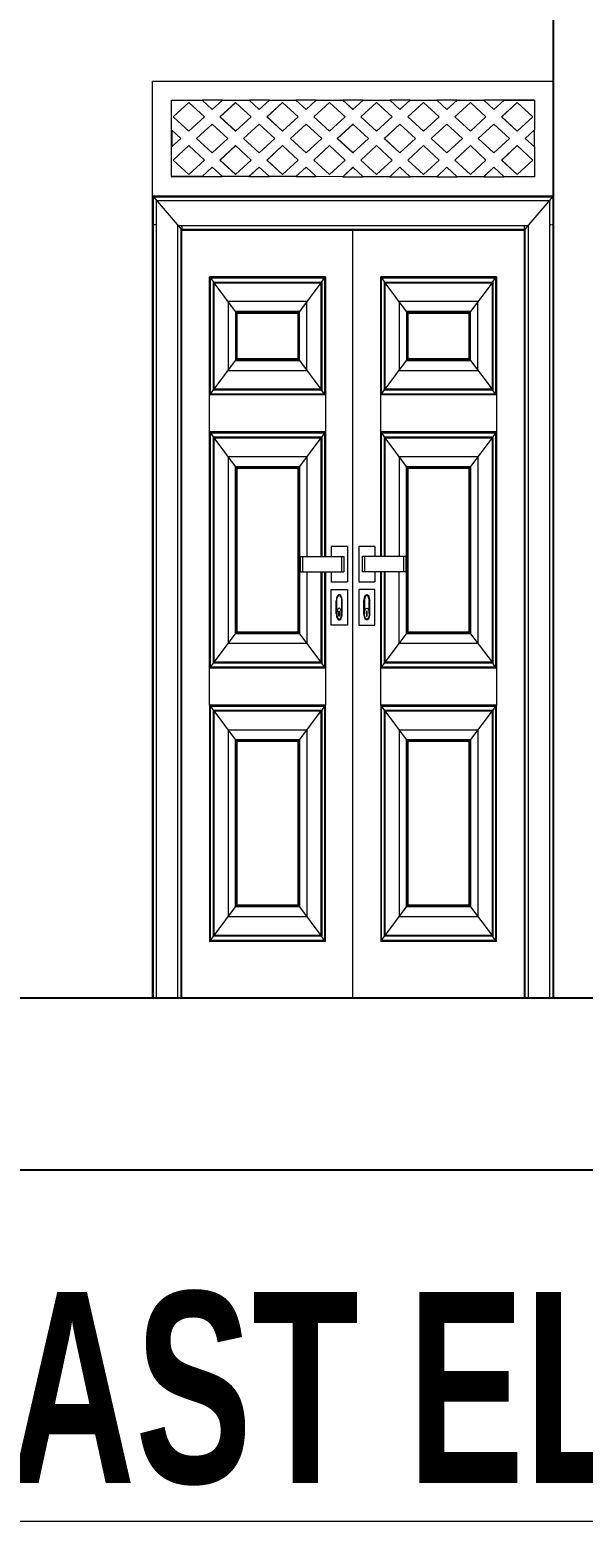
# Model space of a CAD drawing. Header units: inches. Extents: x -10117506 to -5032697, y -6529230 to -3253155.
# Drawn here: x -5059478.8 to -5059420.9, y -3256656.8 to -3256500.6 of the extents above; entities that cross this region are included whole.
import ezdxf

# ---------------------------------------------------------------- set-up
doc = ezdxf.new("R2010")
doc.units = ezdxf.units.IN
doc.header["$LTSCALE"] = 2
doc.header["$MEASUREMENT"] = 0
doc.layers.get('0').update_dxf_attribs({"linetype": 'CONTINUOUS'})
for name, color, linetype, lineweight in [('F-FURNITURE', 30, 'CONTINUOUS', 13), ('HACTH', 253, 'CONTINUOUS', 5), ('Text-100.w', 254, 'CONTINUOUS', 9)]:
    doc.layers.add(name, color=color, linetype=linetype, lineweight=lineweight)
doc.styles.add('Arial', font='arial.ttf', dxfattribs={"width": 0.8, "height": 12})

msp = doc.modelspace()

# ---------------------------------------------------------------- linework, layer by layer
at = {"ltscale": 0.5}
for p, q in [((-5059423.98, -3256602), (-5059423.98, -3256495)), ((-5059554.4, -3256602), (-5059291.82, -3256602)), ((-5059554.4, -3256620), (-5059291.82, -3256620))]:
    msp.add_line(p, q, dxfattribs=at)
at = {"layer": 'F-FURNITURE'}
for p, q in [((-5059465.98, -3256602), (-5059465.98, -3256506)), ((-5059465.98, -3256506), (-5059423.98, -3256506)), ((-5059463.98, -3256511.1), (-5059463.98, -3256508)), ((-5059463.98, -3256508), (-5059460.79, -3256508)), ((-5059463.82, -3256509.73), (-5059462.18, -3256508.22)), ((-5059463.82, -3256509.73), (-5059462.18, -3256508.23)), ((-5059462.18, -3256508.22), (-5059460.54, -3256509.73)), ((-5059459.73, -3256508.98), (-5059460.79, -3256508)), ((-5059460.79, -3256508), (-5059460.78, -3256508)), ((-5059459.72, -3256508.98), (-5059460.78, -3256508)), ((-5059458.66, -3256508), (-5059460.78, -3256508)), ((-5059458.66, -3256508), (-5059459.73, -3256508.98)), ((-5059458.91, -3256509.73), (-5059457.27, -3256508.22)), ((-5059458.9, -3256509.73), (-5059457.26, -3256508.23)), ((-5059458.66, -3256508), (-5059455.87, -3256508)), ((-5059457.27, -3256508.22), (-5059455.63, -3256509.73)), ((-5059454.81, -3256508.98), (-5059455.87, -3256508)), ((-5059454.81, -3256508.98), (-5059455.87, -3256508)), ((-5059455.87, -3256508), (-5059455.87, -3256508)), ((-5059453.74, -3256508), (-5059455.87, -3256508)), ((-5059453.74, -3256508), (-5059454.81, -3256508.98)), ((-5059453.99, -3256509.73), (-5059452.35, -3256508.22)), ((-5059453.98, -3256509.73), (-5059452.35, -3256508.23)), ((-5059453.74, -3256508), (-5059450.96, -3256508)), ((-5059452.35, -3256508.22), (-5059450.71, -3256509.73)), ((-5059449.89, -3256508.98), (-5059450.96, -3256508)), ((-5059450.96, -3256508), (-5059450.95, -3256508)), ((-5059449.89, -3256508.98), (-5059450.95, -3256508)), ((-5059448.83, -3256508), (-5059450.95, -3256508)), ((-5059448.83, -3256508), (-5059449.89, -3256508.98)), ((-5059449.07, -3256509.73), (-5059447.44, -3256508.22)), ((-5059449.07, -3256509.73), (-5059447.43, -3256508.23)), ((-5059448.83, -3256508), (-5059446.04, -3256508)), ((-5059447.44, -3256508.22), (-5059445.8, -3256509.73)), ((-5059444.98, -3256508.98), (-5059446.04, -3256508)), ((-5059446.04, -3256508), (-5059446.04, -3256508)), ((-5059444.97, -3256508.98), (-5059446.04, -3256508)), ((-5059443.91, -3256508), (-5059446.04, -3256508)), ((-5059443.91, -3256508), (-5059444.98, -3256508.98)), ((-5059444.16, -3256509.73), (-5059442.52, -3256508.22)), ((-5059444.15, -3256509.73), (-5059442.52, -3256508.23)), ((-5059443.91, -3256508), (-5059441.13, -3256508)), ((-5059442.52, -3256508.22), (-5059440.88, -3256509.73)), ((-5059440.06, -3256508.98), (-5059441.13, -3256508)), ((-5059441.13, -3256508), (-5059441.12, -3256508)), ((-5059440.06, -3256508.98), (-5059441.12, -3256508)), ((-5059439, -3256508), (-5059441.12, -3256508)), ((-5059439, -3256508), (-5059440.06, -3256508.98)), ((-5059439.24, -3256509.73), (-5059437.6, -3256508.22)), ((-5059439.24, -3256509.73), (-5059437.6, -3256508.23)), ((-5059439, -3256508), (-5059436.21, -3256508)), ((-5059437.6, -3256508.22), (-5059435.96, -3256509.73)), ((-5059435.15, -3256508.98), (-5059436.21, -3256508)), ((-5059436.21, -3256508), (-5059436.2, -3256508)), ((-5059435.14, -3256508.98), (-5059436.2, -3256508)), ((-5059434.08, -3256508), (-5059436.2, -3256508)), ((-5059434.08, -3256508), (-5059435.15, -3256508.98)), ((-5059434.33, -3256509.73), (-5059432.69, -3256508.22)), ((-5059434.32, -3256509.73), (-5059432.68, -3256508.23)), ((-5059434.08, -3256508), (-5059431.29, -3256508)), ((-5059432.69, -3256508.22), (-5059431.05, -3256509.73)), ((-5059430.23, -3256508.98), (-5059431.29, -3256508)), ((-5059431.29, -3256508), (-5059431.29, -3256508)), ((-5059430.23, -3256508.98), (-5059431.29, -3256508)), ((-5059429.16, -3256508), (-5059431.29, -3256508)), ((-5059429.16, -3256508), (-5059430.23, -3256508.98)), ((-5059429.41, -3256509.73), (-5059427.77, -3256508.23)), ((-5059429.4, -3256509.73), (-5059427.77, -3256508.23)), ((-5059429.16, -3256508), (-5059429.16, -3256508)), ((-5059429.16, -3256508), (-5059425.98, -3256508)), ((-5059425.98, -3256508), (-5059429.16, -3256508)), ((-5059427.77, -3256508.23), (-5059426.13, -3256509.73)), ((-5059425.98, -3256508), (-5059425.98, -3256511.1)), ((-5059425.98, -3256508), (-5059425.98, -3256508)), ((-5059462.18, -3256511.24), (-5059463.82, -3256509.73)), ((-5059463.82, -3256509.73), (-5059463.82, -3256509.73)), ((-5059462.18, -3256511.24), (-5059463.82, -3256509.73)), ((-5059460.54, -3256509.73), (-5059462.18, -3256511.24)), ((-5059457.27, -3256511.24), (-5059458.91, -3256509.73)), ((-5059458.91, -3256509.73), (-5059458.9, -3256509.73)), ((-5059457.26, -3256511.24), (-5059458.9, -3256509.73)), ((-5059455.63, -3256509.73), (-5059457.27, -3256511.24)), ((-5059452.35, -3256511.24), (-5059453.99, -3256509.73)), ((-5059453.99, -3256509.73), (-5059453.98, -3256509.73)), ((-5059452.35, -3256511.24), (-5059453.98, -3256509.73)), ((-5059450.71, -3256509.73), (-5059452.35, -3256511.24)), ((-5059447.44, -3256511.24), (-5059449.07, -3256509.73)), ((-5059449.07, -3256509.73), (-5059449.07, -3256509.73)), ((-5059447.43, -3256511.24), (-5059449.07, -3256509.73)), ((-5059445.8, -3256509.73), (-5059447.44, -3256511.24)), ((-5059442.52, -3256511.24), (-5059444.16, -3256509.73)), ((-5059444.16, -3256509.73), (-5059444.15, -3256509.73)), ((-5059442.52, -3256511.24), (-5059444.15, -3256509.73)), ((-5059440.88, -3256509.73), (-5059442.52, -3256511.24)), ((-5059437.6, -3256511.24), (-5059439.24, -3256509.73)), ((-5059437.6, -3256511.24), (-5059439.24, -3256509.73)), ((-5059439.24, -3256509.73), (-5059439.24, -3256509.73)), ((-5059435.96, -3256509.73), (-5059437.6, -3256511.24)), ((-5059432.69, -3256511.24), (-5059434.33, -3256509.73)), ((-5059434.33, -3256509.73), (-5059434.32, -3256509.73)), ((-5059432.68, -3256511.24), (-5059434.32, -3256509.73)), ((-5059431.05, -3256509.73), (-5059432.69, -3256511.24)), ((-5059427.77, -3256511.24), (-5059429.41, -3256509.73)), ((-5059429.41, -3256509.73), (-5059429.4, -3256509.73)), ((-5059427.77, -3256511.24), (-5059429.4, -3256509.73)), ((-5059426.13, -3256509.73), (-5059427.77, -3256511.24)), ((-5059463.98, -3256515.99), (-5059463.98, -3256511.1)), ((-5059463.98, -3256511.1), (-5059463, -3256512)), ((-5059463.95, -3256511.12), (-5059463.95, -3256512.87)), ((-5059461.36, -3256512), (-5059459.73, -3256510.49)), ((-5059461.36, -3256512), (-5059459.72, -3256510.49)), ((-5059459.73, -3256510.49), (-5059458.09, -3256512)), ((-5059456.45, -3256512), (-5059454.81, -3256510.49)), ((-5059456.44, -3256512), (-5059454.81, -3256510.49)), ((-5059454.81, -3256510.49), (-5059453.17, -3256512)), ((-5059451.53, -3256512), (-5059449.89, -3256510.49)), ((-5059451.53, -3256512), (-5059449.89, -3256510.49)), ((-5059449.89, -3256510.49), (-5059448.25, -3256512)), ((-5059446.62, -3256512), (-5059444.98, -3256510.49)), ((-5059446.61, -3256512), (-5059444.97, -3256510.49)), ((-5059444.98, -3256510.49), (-5059443.34, -3256512)), ((-5059441.7, -3256512), (-5059440.06, -3256510.49)), ((-5059441.69, -3256512), (-5059440.06, -3256510.49)), ((-5059440.06, -3256510.49), (-5059438.42, -3256512)), ((-5059436.78, -3256512), (-5059435.15, -3256510.49)), ((-5059436.78, -3256512), (-5059435.14, -3256510.49)), ((-5059435.15, -3256510.49), (-5059433.51, -3256512)), ((-5059431.87, -3256512), (-5059430.23, -3256510.49)), ((-5059431.86, -3256512), (-5059430.23, -3256510.49)), ((-5059430.23, -3256510.49), (-5059428.59, -3256512)), ((-5059426.95, -3256512), (-5059425.98, -3256511.1)), ((-5059426.95, -3256512), (-5059425.98, -3256511.11)), ((-5059425.98, -3256511.11), (-5059425.98, -3256511.1)), ((-5059425.98, -3256512.89), (-5059425.98, -3256511.11)), ((-5059463, -3256512), (-5059463.98, -3256512.89)), ((-5059463.82, -3256514.26), (-5059462.18, -3256512.75)), ((-5059463.82, -3256514.26), (-5059462.18, -3256512.75)), ((-5059462.18, -3256512.75), (-5059460.54, -3256514.26)), ((-5059459.73, -3256513.5), (-5059461.36, -3256512)), ((-5059461.36, -3256512), (-5059461.36, -3256512)), ((-5059459.72, -3256513.5), (-5059461.36, -3256512)), ((-5059458.09, -3256512), (-5059459.73, -3256513.5)), ((-5059458.91, -3256514.26), (-5059457.27, -3256512.75)), ((-5059458.9, -3256514.26), (-5059457.26, -3256512.75)), ((-5059457.27, -3256512.75), (-5059455.63, -3256514.26)), ((-5059454.81, -3256513.5), (-5059456.45, -3256512)), ((-5059456.45, -3256512), (-5059456.44, -3256512)), ((-5059454.81, -3256513.5), (-5059456.44, -3256512)), ((-5059453.17, -3256512), (-5059454.81, -3256513.5)), ((-5059453.99, -3256514.26), (-5059452.35, -3256512.75)), ((-5059453.98, -3256514.26), (-5059452.35, -3256512.75)), ((-5059452.35, -3256512.75), (-5059450.71, -3256514.26)), ((-5059449.89, -3256513.5), (-5059451.53, -3256512)), ((-5059451.53, -3256512), (-5059451.53, -3256512)), ((-5059449.89, -3256513.5), (-5059451.53, -3256512)), ((-5059448.25, -3256512), (-5059449.89, -3256513.5)), ((-5059449.07, -3256514.26), (-5059447.44, -3256512.75)), ((-5059449.07, -3256514.26), (-5059447.43, -3256512.75)), ((-5059447.44, -3256512.75), (-5059445.8, -3256514.26)), ((-5059444.98, -3256513.51), (-5059446.62, -3256512)), ((-5059446.62, -3256512), (-5059446.61, -3256512)), ((-5059444.97, -3256513.5), (-5059446.61, -3256512)), ((-5059443.34, -3256512), (-5059444.98, -3256513.51)), ((-5059444.16, -3256514.26), (-5059442.52, -3256512.75)), ((-5059444.15, -3256514.26), (-5059442.52, -3256512.75)), ((-5059442.52, -3256512.75), (-5059440.88, -3256514.26)), ((-5059440.06, -3256513.51), (-5059441.7, -3256512)), ((-5059441.7, -3256512), (-5059441.69, -3256512)), ((-5059440.06, -3256513.5), (-5059441.69, -3256512)), ((-5059438.42, -3256512), (-5059440.06, -3256513.51)), ((-5059439.24, -3256514.26), (-5059437.6, -3256512.75)), ((-5059439.24, -3256514.26), (-5059437.6, -3256512.75)), ((-5059437.6, -3256512.75), (-5059435.97, -3256514.26)), ((-5059435.15, -3256513.51), (-5059436.78, -3256512)), ((-5059436.78, -3256512), (-5059436.78, -3256512)), ((-5059435.14, -3256513.5), (-5059436.78, -3256512)), ((-5059433.51, -3256512), (-5059435.15, -3256513.51)), ((-5059434.33, -3256514.26), (-5059432.69, -3256512.75)), ((-5059434.32, -3256514.26), (-5059432.68, -3256512.75)), ((-5059432.69, -3256512.75), (-5059431.05, -3256514.26)), ((-5059430.23, -3256513.51), (-5059431.87, -3256512)), ((-5059431.87, -3256512), (-5059431.86, -3256512)), ((-5059430.23, -3256513.5), (-5059431.86, -3256512)), ((-5059428.59, -3256512), (-5059430.23, -3256513.51)), ((-5059429.41, -3256514.26), (-5059427.77, -3256512.75)), ((-5059429.4, -3256514.26), (-5059427.77, -3256512.75)), ((-5059427.77, -3256512.75), (-5059426.13, -3256514.26)), ((-5059425.98, -3256512.89), (-5059426.95, -3256512)), ((-5059425.98, -3256512.89), (-5059426.95, -3256512)), ((-5059426.95, -3256512), (-5059426.95, -3256512)), ((-5059425.98, -3256512.89), (-5059425.98, -3256516)), ((-5059425.98, -3256512.89), (-5059425.98, -3256512.89)), ((-5059462.18, -3256515.77), (-5059463.82, -3256514.26)), ((-5059462.18, -3256515.76), (-5059463.82, -3256514.26)), ((-5059463.82, -3256514.26), (-5059463.82, -3256514.26)), ((-5059460.54, -3256514.26), (-5059462.18, -3256515.77)), ((-5059460.79, -3256515.99), (-5059459.73, -3256515.01)), ((-5059460.79, -3256515.99), (-5059459.72, -3256515.02)), ((-5059459.73, -3256515.01), (-5059458.66, -3256515.99)), ((-5059457.27, -3256515.77), (-5059458.91, -3256514.26)), ((-5059458.91, -3256514.26), (-5059458.9, -3256514.26)), ((-5059457.26, -3256515.77), (-5059458.9, -3256514.26)), ((-5059455.63, -3256514.26), (-5059457.27, -3256515.77)), ((-5059455.88, -3256515.99), (-5059454.81, -3256515.01)), ((-5059455.87, -3256515.99), (-5059454.81, -3256515.02)), ((-5059454.81, -3256515.01), (-5059453.74, -3256515.99)), ((-5059452.35, -3256515.77), (-5059453.99, -3256514.26)), ((-5059453.99, -3256514.26), (-5059453.98, -3256514.26)), ((-5059452.35, -3256515.77), (-5059453.98, -3256514.26)), ((-5059450.71, -3256514.26), (-5059452.35, -3256515.77)), ((-5059450.96, -3256515.99), (-5059449.89, -3256515.01)), ((-5059450.95, -3256515.99), (-5059449.89, -3256515.02)), ((-5059449.89, -3256515.01), (-5059448.83, -3256515.99)), ((-5059447.44, -3256515.77), (-5059449.07, -3256514.26)), ((-5059447.43, -3256515.77), (-5059449.07, -3256514.26)), ((-5059449.07, -3256514.26), (-5059449.07, -3256514.26)), ((-5059445.8, -3256514.26), (-5059447.44, -3256515.77)), ((-5059446.04, -3256516), (-5059444.98, -3256515.01)), ((-5059446.04, -3256516), (-5059444.97, -3256515.02)), ((-5059444.98, -3256515.01), (-5059443.91, -3256516)), ((-5059442.52, -3256515.77), (-5059444.16, -3256514.26)), ((-5059444.16, -3256514.26), (-5059444.15, -3256514.26)), ((-5059442.52, -3256515.77), (-5059444.15, -3256514.26)), ((-5059440.88, -3256514.26), (-5059442.52, -3256515.77)), ((-5059441.13, -3256516), (-5059440.06, -3256515.01)), ((-5059441.12, -3256516), (-5059440.06, -3256515.02)), ((-5059440.06, -3256515.01), (-5059439, -3256516)), ((-5059437.6, -3256515.77), (-5059439.24, -3256514.26)), ((-5059439.24, -3256514.26), (-5059439.24, -3256514.26)), ((-5059437.6, -3256515.77), (-5059439.24, -3256514.26)), ((-5059435.97, -3256514.26), (-5059437.6, -3256515.77)), ((-5059436.21, -3256516), (-5059435.15, -3256515.01)), ((-5059436.21, -3256516), (-5059435.14, -3256515.02)), ((-5059435.15, -3256515.01), (-5059434.08, -3256516)), ((-5059432.69, -3256515.77), (-5059434.33, -3256514.26)), ((-5059434.33, -3256514.26), (-5059434.32, -3256514.26)), ((-5059432.68, -3256515.77), (-5059434.32, -3256514.26)), ((-5059431.05, -3256514.26), (-5059432.69, -3256515.77)), ((-5059431.3, -3256516), (-5059430.23, -3256515.01)), ((-5059431.29, -3256516), (-5059430.23, -3256515.02)), ((-5059430.23, -3256515.01), (-5059429.16, -3256516)), ((-5059427.77, -3256515.77), (-5059429.41, -3256514.26)), ((-5059429.41, -3256514.26), (-5059429.4, -3256514.26)), ((-5059427.77, -3256515.77), (-5059429.4, -3256514.26)), ((-5059426.13, -3256514.26), (-5059427.77, -3256515.77)), ((-5059463.98, -3256515.99), (-5059463.98, -3256516)), ((-5059460.79, -3256515.99), (-5059463.98, -3256515.99)), ((-5059463.98, -3256516), (-5059463.95, -3256516)), ((-5059463.95, -3256515.99), (-5059463.95, -3256516)), ((-5059463.95, -3256516), (-5059460.79, -3256515.99)), ((-5059460.79, -3256515.99), (-5059460.79, -3256515.99)), ((-5059460.79, -3256515.99), (-5059458.66, -3256515.99)), ((-5059455.88, -3256515.99), (-5059458.66, -3256515.99)), ((-5059455.88, -3256515.99), (-5059455.87, -3256515.99)), ((-5059455.87, -3256515.99), (-5059453.74, -3256515.99)), ((-5059450.96, -3256515.99), (-5059453.74, -3256515.99)), ((-5059450.95, -3256515.99), (-5059450.96, -3256515.99)), ((-5059450.95, -3256515.99), (-5059448.83, -3256515.99)), ((-5059446.04, -3256516), (-5059448.83, -3256515.99)), ((-5059446.04, -3256516), (-5059446.04, -3256516)), ((-5059446.04, -3256516), (-5059443.91, -3256516)), ((-5059441.13, -3256516), (-5059443.91, -3256516)), ((-5059441.12, -3256516), (-5059441.13, -3256516)), ((-5059441.12, -3256516), (-5059439, -3256516)), ((-5059436.21, -3256516), (-5059439, -3256516)), ((-5059436.21, -3256516), (-5059436.21, -3256516)), ((-5059436.21, -3256516), (-5059434.08, -3256516)), ((-5059431.3, -3256516), (-5059434.08, -3256516)), ((-5059431.29, -3256516), (-5059431.3, -3256516)), ((-5059431.29, -3256516), (-5059429.16, -3256516)), ((-5059425.98, -3256516), (-5059429.16, -3256516)), ((-5059465.98, -3256518), (-5059423.98, -3256518)), ((-5059465.91, -3256602), (-5059465.91, -3256518.07)), ((-5059465.91, -3256518.07), (-5059424.04, -3256518.07)), ((-5059465.91, -3256518.07), (-5059462.98, -3256521.5)), ((-5059465.89, -3256518.1), (-5059424.06, -3256518.1)), ((-5059465.89, -3256521), (-5059465.89, -3256518.1)), ((-5059424.04, -3256518.07), (-5059426.98, -3256521.5)), ((-5059424.06, -3256518.1), (-5059424.06, -3256602)), ((-5059424.04, -3256518.07), (-5059424.04, -3256602)), ((-5059465.55, -3256602), (-5059465.55, -3256518.5)), ((-5059465.55, -3256518.5), (-5059424.41, -3256518.5)), ((-5059424.41, -3256518.5), (-5059424.41, -3256602)), ((-5059465.89, -3256521), (-5059465.83, -3256521)), ((-5059465.89, -3256602), (-5059465.89, -3256521)), ((-5059465.79, -3256521), (-5059465.75, -3256521)), ((-5059465.7, -3256521), (-5059465.6, -3256521)), ((-5059463.32, -3256602), (-5059463.32, -3256521.1)), ((-5059463.32, -3256521.1), (-5059426.63, -3256521.1)), ((-5059462.89, -3256521.1), (-5059462.89, -3256521.15)), ((-5059462.89, -3256521.2), (-5059462.89, -3256521.25)), ((-5059462.89, -3256521.3), (-5059462.89, -3256521.38)), ((-5059427.06, -3256521.1), (-5059427.06, -3256521.15)), ((-5059427.06, -3256521.2), (-5059427.06, -3256521.25)), ((-5059427.06, -3256521.3), (-5059427.06, -3256521.38)), ((-5059426.63, -3256521.1), (-5059426.63, -3256602)), ((-5059424.41, -3256521), (-5059424.31, -3256521)), ((-5059424.25, -3256521), (-5059424.21, -3256521)), ((-5059424.16, -3256521), (-5059424.09, -3256521)), ((-5059462.98, -3256602), (-5059462.98, -3256521.5)), ((-5059462.98, -3256521.5), (-5059426.98, -3256521.5)), ((-5059462.89, -3256521.41), (-5059462.89, -3256521.5)), ((-5059462.89, -3256602), (-5059462.89, -3256521.6)), ((-5059462.89, -3256521.6), (-5059427.06, -3256521.6)), ((-5059444.98, -3256602), (-5059444.98, -3256521.6)), ((-5059427.06, -3256521.41), (-5059427.06, -3256521.5)), ((-5059427.06, -3256521.6), (-5059427.06, -3256602)), ((-5059426.98, -3256521.5), (-5059426.98, -3256602)), ((-5059460, -3256567.47), (-5059460, -3256526.49)), ((-5059447.87, -3256526.49), (-5059460, -3256526.49)), ((-5059459.92, -3256538.76), (-5059459.92, -3256526.6)), ((-5059459.92, -3256526.6), (-5059447.95, -3256526.6)), ((-5059459.92, -3256526.6), (-5059459.59, -3256527.04)), ((-5059459.59, -3256538.32), (-5059459.59, -3256527.04)), ((-5059459.59, -3256527.04), (-5059448.28, -3256527.04)), ((-5059459.53, -3256538.24), (-5059459.53, -3256527.11)), ((-5059459.53, -3256527.11), (-5059448.34, -3256527.11)), ((-5059457.29, -3256530.1), (-5059459.53, -3256527.11)), ((-5059448.34, -3256527.11), (-5059450.58, -3256530.1)), ((-5059448.34, -3256527.11), (-5059448.34, -3256538.24)), ((-5059448.28, -3256527.04), (-5059447.95, -3256526.6)), ((-5059448.28, -3256527.04), (-5059448.28, -3256538.32)), ((-5059448.26, -3256527.01), (-5059448.26, -3256538.35)), ((-5059447.95, -3256526.6), (-5059447.95, -3256538.76)), ((-5059447.87, -3256526.49), (-5059447.87, -3256555.77)), ((-5059442.08, -3256555.77), (-5059442.08, -3256526.49)), ((-5059429.96, -3256526.49), (-5059442.08, -3256526.49)), ((-5059442, -3256538.76), (-5059442, -3256526.6)), ((-5059442, -3256526.6), (-5059430.04, -3256526.6)), ((-5059442, -3256526.6), (-5059441.67, -3256527.04)), ((-5059441.67, -3256538.32), (-5059441.67, -3256527.04)), ((-5059441.67, -3256527.04), (-5059430.37, -3256527.04)), ((-5059441.62, -3256538.24), (-5059441.62, -3256527.11)), ((-5059441.62, -3256527.11), (-5059430.42, -3256527.11)), ((-5059439.38, -3256530.1), (-5059441.62, -3256527.11)), ((-5059430.42, -3256527.11), (-5059432.66, -3256530.1)), ((-5059430.42, -3256527.11), (-5059430.42, -3256538.24)), ((-5059430.37, -3256527.04), (-5059430.04, -3256526.6)), ((-5059430.37, -3256527.04), (-5059430.37, -3256538.32)), ((-5059430.34, -3256527.01), (-5059430.34, -3256538.35)), ((-5059430.04, -3256526.6), (-5059430.04, -3256538.76)), ((-5059429.96, -3256526.49), (-5059429.96, -3256567.47)), ((-5059449.8, -3256529.07), (-5059458.07, -3256529.07)), ((-5059458.07, -3256529.07), (-5059458.07, -3256536.28)), ((-5059449.8, -3256536.28), (-5059449.8, -3256529.07)), ((-5059431.89, -3256529.07), (-5059440.15, -3256529.07)), ((-5059440.15, -3256529.07), (-5059440.15, -3256536.28)), ((-5059431.89, -3256536.28), (-5059431.89, -3256529.07)), ((-5059450.58, -3256530.1), (-5059457.29, -3256530.1)), ((-5059457.29, -3256530.1), (-5059457.29, -3256535.25)), ((-5059457.22, -3256530.2), (-5059457.22, -3256535.15)), ((-5059450.65, -3256530.2), (-5059457.22, -3256530.2)), ((-5059457.14, -3256530.31), (-5059457.14, -3256535.05)), ((-5059450.73, -3256530.31), (-5059457.14, -3256530.31)), ((-5059450.73, -3256535.05), (-5059450.73, -3256530.31)), ((-5059450.65, -3256535.15), (-5059450.65, -3256530.2)), ((-5059450.58, -3256535.25), (-5059450.58, -3256530.1)), ((-5059432.66, -3256530.1), (-5059439.38, -3256530.1)), ((-5059439.38, -3256530.1), (-5059439.38, -3256535.25)), ((-5059439.3, -3256530.2), (-5059439.3, -3256535.15)), ((-5059432.74, -3256530.2), (-5059439.3, -3256530.2)), ((-5059439.22, -3256530.31), (-5059439.22, -3256535.05)), ((-5059432.82, -3256530.31), (-5059439.22, -3256530.31)), ((-5059432.82, -3256535.05), (-5059432.82, -3256530.31)), ((-5059432.74, -3256535.15), (-5059432.74, -3256530.2)), ((-5059432.66, -3256535.25), (-5059432.66, -3256530.1)), ((-5059459.53, -3256538.24), (-5059457.29, -3256535.25)), ((-5059457.29, -3256535.25), (-5059450.58, -3256535.25)), ((-5059457.22, -3256535.15), (-5059450.65, -3256535.15)), ((-5059457.14, -3256535.05), (-5059450.73, -3256535.05)), ((-5059450.58, -3256535.25), (-5059448.34, -3256538.24)), ((-5059441.62, -3256538.24), (-5059439.38, -3256535.25)), ((-5059439.38, -3256535.25), (-5059432.66, -3256535.25)), ((-5059439.3, -3256535.15), (-5059432.74, -3256535.15)), ((-5059439.22, -3256535.05), (-5059432.82, -3256535.05)), ((-5059432.66, -3256535.25), (-5059430.42, -3256538.24)), ((-5059458.07, -3256536.28), (-5059449.8, -3256536.28)), ((-5059440.15, -3256536.28), (-5059431.89, -3256536.28)), ((-5059459.92, -3256538.76), (-5059459.59, -3256538.32)), ((-5059448.26, -3256538.35), (-5059459.61, -3256538.35)), ((-5059448.28, -3256538.32), (-5059459.59, -3256538.32)), ((-5059448.34, -3256538.24), (-5059459.53, -3256538.24)), ((-5059447.95, -3256538.76), (-5059448.28, -3256538.32)), ((-5059442, -3256538.76), (-5059441.67, -3256538.32)), ((-5059430.34, -3256538.35), (-5059441.7, -3256538.35)), ((-5059430.37, -3256538.32), (-5059441.67, -3256538.32)), ((-5059430.42, -3256538.24), (-5059441.62, -3256538.24)), ((-5059430.04, -3256538.76), (-5059430.37, -3256538.32)), ((-5059447.87, -3256538.86), (-5059460, -3256538.86)), ((-5059447.95, -3256538.76), (-5059459.92, -3256538.76)), ((-5059429.96, -3256538.86), (-5059442.08, -3256538.86)), ((-5059430.04, -3256538.76), (-5059442, -3256538.76)), ((-5059447.87, -3256542.73), (-5059460, -3256542.73)), ((-5059459.92, -3256567.36), (-5059459.92, -3256542.83)), ((-5059459.92, -3256542.83), (-5059447.95, -3256542.83)), ((-5059459.92, -3256542.83), (-5059459.61, -3256543.24)), ((-5059447.95, -3256542.83), (-5059448.26, -3256543.24)), ((-5059447.95, -3256542.83), (-5059447.95, -3256555.77)), ((-5059429.96, -3256542.73), (-5059442.08, -3256542.73)), ((-5059442, -3256555.77), (-5059442, -3256542.83)), ((-5059442, -3256542.83), (-5059430.04, -3256542.83)), ((-5059442, -3256542.83), (-5059441.7, -3256543.24)), ((-5059430.04, -3256542.83), (-5059430.34, -3256543.24)), ((-5059430.04, -3256542.83), (-5059430.04, -3256567.36)), ((-5059459.61, -3256543.24), (-5059448.26, -3256543.24)), ((-5059459.61, -3256543.24), (-5059459.59, -3256543.27)), ((-5059459.59, -3256566.93), (-5059459.59, -3256543.27)), ((-5059459.59, -3256543.27), (-5059448.28, -3256543.27)), ((-5059457.29, -3256546.33), (-5059459.53, -3256543.35)), ((-5059459.53, -3256566.85), (-5059459.53, -3256543.35)), ((-5059459.53, -3256543.35), (-5059448.34, -3256543.35)), ((-5059448.34, -3256543.35), (-5059450.58, -3256546.33)), ((-5059448.34, -3256543.35), (-5059448.34, -3256555.77)), ((-5059448.26, -3256543.24), (-5059448.28, -3256543.27)), ((-5059448.28, -3256543.27), (-5059448.28, -3256555.77)), ((-5059448.26, -3256543.24), (-5059448.26, -3256555.77)), ((-5059441.7, -3256543.24), (-5059430.34, -3256543.24)), ((-5059441.7, -3256543.24), (-5059441.68, -3256543.27)), ((-5059441.68, -3256555.77), (-5059441.68, -3256543.27)), ((-5059441.68, -3256543.27), (-5059430.36, -3256543.27)), ((-5059439.38, -3256546.33), (-5059441.62, -3256543.35)), ((-5059441.62, -3256555.77), (-5059441.62, -3256543.35)), ((-5059441.62, -3256543.35), (-5059430.42, -3256543.35)), ((-5059430.42, -3256543.35), (-5059432.66, -3256546.33)), ((-5059430.42, -3256543.35), (-5059430.42, -3256566.85)), ((-5059430.34, -3256543.24), (-5059430.36, -3256543.27)), ((-5059430.36, -3256543.27), (-5059430.36, -3256566.93)), ((-5059430.34, -3256543.24), (-5059430.34, -3256566.95)), ((-5059458.07, -3256545.3), (-5059449.8, -3256545.3)), ((-5059458.07, -3256545.3), (-5059458.07, -3256564.89)), ((-5059449.8, -3256545.3), (-5059449.8, -3256555.77)), ((-5059440.15, -3256545.3), (-5059431.89, -3256545.3)), ((-5059440.15, -3256545.3), (-5059440.15, -3256555.77)), ((-5059431.89, -3256545.3), (-5059431.89, -3256564.89)), ((-5059457.29, -3256546.33), (-5059450.58, -3256546.33)), ((-5059457.29, -3256563.86), (-5059457.29, -3256546.33)), ((-5059450.65, -3256546.44), (-5059457.22, -3256546.44)), ((-5059457.22, -3256546.44), (-5059457.22, -3256563.75)), ((-5059450.73, -3256546.54), (-5059457.14, -3256546.54)), ((-5059457.14, -3256546.54), (-5059457.14, -3256563.65)), ((-5059450.73, -3256563.65), (-5059450.73, -3256546.54)), ((-5059450.65, -3256563.75), (-5059450.65, -3256546.44)), ((-5059450.58, -3256546.33), (-5059450.58, -3256563.86)), ((-5059439.38, -3256546.33), (-5059432.66, -3256546.33)), ((-5059439.38, -3256563.86), (-5059439.38, -3256546.33)), ((-5059432.74, -3256546.44), (-5059439.3, -3256546.44)), ((-5059439.3, -3256546.44), (-5059439.3, -3256563.75)), ((-5059432.82, -3256546.54), (-5059439.22, -3256546.54)), ((-5059439.22, -3256546.54), (-5059439.22, -3256563.65)), ((-5059432.82, -3256563.65), (-5059432.82, -3256546.54)), ((-5059432.74, -3256563.75), (-5059432.74, -3256546.44)), ((-5059432.66, -3256546.33), (-5059432.66, -3256563.86)), ((-5059447.28, -3256554.71), (-5059447.28, -3256555.77)), ((-5059445.57, -3256554.71), (-5059447.28, -3256554.71)), ((-5059445.57, -3256554.71), (-5059445.57, -3256558.43)), ((-5059442.68, -3256554.71), (-5059444.38, -3256554.71)), ((-5059444.38, -3256554.71), (-5059444.38, -3256558.43)), ((-5059442.68, -3256554.71), (-5059442.68, -3256555.77)), ((-5059450.5, -3256555.77), (-5059450.5, -3256557.37)), ((-5059450.5, -3256555.77), (-5059445.94, -3256555.77)), ((-5059450.26, -3256555.77), (-5059450.26, -3256557.37)), ((-5059446.18, -3256555.77), (-5059446.18, -3256557.37)), ((-5059445.94, -3256555.77), (-5059445.94, -3256557.37)), ((-5059444.02, -3256555.77), (-5059444.02, -3256557.37)), ((-5059439.46, -3256555.77), (-5059444.02, -3256555.77)), ((-5059443.77, -3256555.77), (-5059443.77, -3256557.37)), ((-5059439.7, -3256555.77), (-5059439.7, -3256557.37)), ((-5059439.46, -3256555.77), (-5059439.46, -3256557.37)), ((-5059450.5, -3256557.37), (-5059445.94, -3256557.37)), ((-5059449.8, -3256557.37), (-5059449.8, -3256564.89)), ((-5059448.34, -3256557.37), (-5059448.34, -3256566.85)), ((-5059448.28, -3256557.37), (-5059448.28, -3256566.93)), ((-5059448.26, -3256557.37), (-5059448.26, -3256566.95)), ((-5059447.95, -3256557.37), (-5059447.95, -3256567.36)), ((-5059447.87, -3256557.37), (-5059447.87, -3256567.47)), ((-5059447.28, -3256557.37), (-5059447.28, -3256558.43)), ((-5059447.28, -3256558.43), (-5059445.57, -3256558.43)), ((-5059444.38, -3256558.43), (-5059442.68, -3256558.43)), ((-5059439.46, -3256557.37), (-5059444.02, -3256557.37)), ((-5059442.68, -3256557.37), (-5059442.68, -3256558.43)), ((-5059442.08, -3256567.47), (-5059442.08, -3256557.37)), ((-5059442, -3256567.36), (-5059442, -3256557.37)), ((-5059441.68, -3256566.93), (-5059441.68, -3256557.37)), ((-5059441.62, -3256566.85), (-5059441.62, -3256557.37)), ((-5059440.15, -3256564.89), (-5059440.15, -3256557.37)), ((-5059447.28, -3256559.23), (-5059445.57, -3256559.23)), ((-5059447.28, -3256562.96), (-5059447.28, -3256559.23)), ((-5059446.72, -3256560.26), (-5059446.73, -3256560.43)), ((-5059446.69, -3256560.1), (-5059446.72, -3256560.26)), ((-5059446.64, -3256559.96), (-5059446.69, -3256560.1)), ((-5059446.68, -3256560.44), (-5059446.67, -3256560.28)), ((-5059446.67, -3256560.28), (-5059446.65, -3256560.15)), ((-5059446.65, -3256560.15), (-5059446.61, -3256560.03)), ((-5059446.58, -3256559.85), (-5059446.64, -3256559.96)), ((-5059446.61, -3256560.03), (-5059446.55, -3256559.94)), ((-5059446.5, -3256559.79), (-5059446.58, -3256559.85)), ((-5059446.55, -3256559.94), (-5059446.49, -3256559.88)), ((-5059446.43, -3256559.76), (-5059446.5, -3256559.79)), ((-5059446.49, -3256559.88), (-5059446.43, -3256559.86)), ((-5059446.35, -3256559.79), (-5059446.43, -3256559.76)), ((-5059446.43, -3256559.86), (-5059446.36, -3256559.88)), ((-5059446.36, -3256559.88), (-5059446.3, -3256559.94)), ((-5059446.27, -3256559.85), (-5059446.35, -3256559.79)), ((-5059446.3, -3256559.94), (-5059446.24, -3256560.03)), ((-5059446.21, -3256559.96), (-5059446.27, -3256559.85)), ((-5059446.24, -3256560.03), (-5059446.2, -3256560.15)), ((-5059446.16, -3256560.1), (-5059446.21, -3256559.96)), ((-5059446.2, -3256560.15), (-5059446.18, -3256560.28)), ((-5059446.18, -3256560.28), (-5059446.17, -3256560.44)), ((-5059446.13, -3256560.26), (-5059446.16, -3256560.1)), ((-5059446.12, -3256560.43), (-5059446.13, -3256560.26)), ((-5059445.57, -3256559.23), (-5059445.57, -3256562.96)), ((-5059444.38, -3256559.23), (-5059444.38, -3256562.96)), ((-5059442.68, -3256559.23), (-5059444.38, -3256559.23)), ((-5059443.83, -3256560.43), (-5059443.82, -3256560.26)), ((-5059443.82, -3256560.26), (-5059443.79, -3256560.1)), ((-5059443.79, -3256560.1), (-5059443.74, -3256559.96)), ((-5059443.78, -3256560.28), (-5059443.79, -3256560.44)), ((-5059443.75, -3256560.15), (-5059443.78, -3256560.28)), ((-5059443.71, -3256560.03), (-5059443.75, -3256560.15)), ((-5059443.74, -3256559.96), (-5059443.68, -3256559.85)), ((-5059443.66, -3256559.94), (-5059443.71, -3256560.03)), ((-5059443.68, -3256559.85), (-5059443.61, -3256559.79)), ((-5059443.6, -3256559.88), (-5059443.66, -3256559.94)), ((-5059443.61, -3256559.79), (-5059443.53, -3256559.76)), ((-5059443.53, -3256559.86), (-5059443.6, -3256559.88)), ((-5059443.53, -3256559.76), (-5059443.45, -3256559.79)), ((-5059443.46, -3256559.88), (-5059443.53, -3256559.86)), ((-5059443.4, -3256559.94), (-5059443.46, -3256559.88)), ((-5059443.45, -3256559.79), (-5059443.38, -3256559.85)), ((-5059443.35, -3256560.03), (-5059443.4, -3256559.94)), ((-5059443.38, -3256559.85), (-5059443.31, -3256559.96)), ((-5059443.31, -3256560.15), (-5059443.35, -3256560.03)), ((-5059443.31, -3256559.96), (-5059443.27, -3256560.1)), ((-5059443.28, -3256560.28), (-5059443.31, -3256560.15)), ((-5059443.27, -3256560.44), (-5059443.28, -3256560.28)), ((-5059443.27, -3256560.1), (-5059443.24, -3256560.26)), ((-5059443.24, -3256560.26), (-5059443.23, -3256560.43)), ((-5059442.68, -3256562.96), (-5059442.68, -3256559.23)), ((-5059446.73, -3256561.76), (-5059446.73, -3256560.43)), ((-5059446.73, -3256561.76), (-5059446.72, -3256561.93)), ((-5059446.68, -3256561.75), (-5059446.68, -3256560.44)), ((-5059446.65, -3256561.48), (-5059446.68, -3256561.62)), ((-5059446.68, -3256561.62), (-5059446.68, -3256561.75)), ((-5059446.68, -3256561.75), (-5059446.68, -3256561.76)), ((-5059446.68, -3256561.76), (-5059446.68, -3256561.77)), ((-5059446.68, -3256561.77), (-5059446.67, -3256561.91)), ((-5059446.67, -3256561.91), (-5059446.67, -3256561.91)), ((-5059446.67, -3256561.91), (-5059446.65, -3256562.04)), ((-5059446.61, -3256561.36), (-5059446.65, -3256561.48)), ((-5059446.56, -3256561.27), (-5059446.61, -3256561.36)), ((-5059446.5, -3256561.21), (-5059446.56, -3256561.27)), ((-5059446.43, -3256561.19), (-5059446.5, -3256561.21)), ((-5059446.46, -3256561.49), (-5059446.39, -3256561.49)), ((-5059446.46, -3256562.03), (-5059446.46, -3256561.49)), ((-5059446.36, -3256561.21), (-5059446.43, -3256561.19)), ((-5059446.39, -3256561.49), (-5059446.39, -3256562.03)), ((-5059446.3, -3256561.27), (-5059446.36, -3256561.21)), ((-5059446.24, -3256561.35), (-5059446.3, -3256561.27)), ((-5059446.2, -3256561.47), (-5059446.24, -3256561.35)), ((-5059446.18, -3256561.61), (-5059446.2, -3256561.47)), ((-5059446.2, -3256562.04), (-5059446.18, -3256561.91)), ((-5059446.17, -3256561.75), (-5059446.18, -3256561.61)), ((-5059446.18, -3256561.91), (-5059446.17, -3256561.9)), ((-5059446.17, -3256560.44), (-5059446.17, -3256561.75)), ((-5059446.17, -3256561.9), (-5059446.17, -3256561.75)), ((-5059446.13, -3256561.93), (-5059446.12, -3256561.76)), ((-5059446.12, -3256561.76), (-5059446.12, -3256560.43)), ((-5059443.83, -3256561.76), (-5059443.83, -3256560.43)), ((-5059443.82, -3256561.93), (-5059443.83, -3256561.76)), ((-5059443.79, -3256560.44), (-5059443.79, -3256561.75)), ((-5059443.79, -3256561.75), (-5059443.78, -3256561.61)), ((-5059443.78, -3256561.9), (-5059443.79, -3256561.75)), ((-5059443.78, -3256561.61), (-5059443.75, -3256561.47)), ((-5059443.78, -3256561.91), (-5059443.78, -3256561.9)), ((-5059443.76, -3256562.04), (-5059443.78, -3256561.91)), ((-5059443.75, -3256561.47), (-5059443.71, -3256561.35)), ((-5059443.71, -3256561.35), (-5059443.66, -3256561.27)), ((-5059443.66, -3256561.27), (-5059443.59, -3256561.21)), ((-5059443.59, -3256561.21), (-5059443.53, -3256561.19)), ((-5059443.56, -3256561.49), (-5059443.56, -3256562.03)), ((-5059443.5, -3256561.49), (-5059443.56, -3256561.49)), ((-5059443.53, -3256561.19), (-5059443.46, -3256561.21)), ((-5059443.5, -3256562.03), (-5059443.5, -3256561.49)), ((-5059443.46, -3256561.21), (-5059443.4, -3256561.27)), ((-5059443.4, -3256561.27), (-5059443.34, -3256561.36)), ((-5059443.34, -3256561.36), (-5059443.3, -3256561.48)), ((-5059443.28, -3256561.91), (-5059443.31, -3256562.04)), ((-5059443.3, -3256561.48), (-5059443.28, -3256561.62)), ((-5059443.28, -3256561.62), (-5059443.27, -3256561.75)), ((-5059443.27, -3256561.77), (-5059443.28, -3256561.91)), ((-5059443.28, -3256561.91), (-5059443.28, -3256561.91)), ((-5059443.27, -3256561.75), (-5059443.27, -3256560.44)), ((-5059443.27, -3256561.75), (-5059443.27, -3256561.76)), ((-5059443.27, -3256561.76), (-5059443.27, -3256561.77)), ((-5059443.23, -3256561.76), (-5059443.24, -3256561.93)), ((-5059443.23, -3256561.76), (-5059443.23, -3256560.43)), ((-5059445.57, -3256562.96), (-5059447.28, -3256562.96)), ((-5059446.72, -3256561.93), (-5059446.69, -3256562.09)), ((-5059446.69, -3256562.09), (-5059446.64, -3256562.23)), ((-5059446.65, -3256562.04), (-5059446.65, -3256562.05)), ((-5059446.65, -3256562.05), (-5059446.61, -3256562.16)), ((-5059446.64, -3256562.23), (-5059446.58, -3256562.34)), ((-5059446.61, -3256562.16), (-5059446.61, -3256562.16)), ((-5059446.61, -3256562.16), (-5059446.55, -3256562.25)), ((-5059446.58, -3256562.34), (-5059446.5, -3256562.4)), ((-5059446.55, -3256562.25), (-5059446.55, -3256562.25)), ((-5059446.55, -3256562.25), (-5059446.49, -3256562.3)), ((-5059446.5, -3256562.4), (-5059446.43, -3256562.42)), ((-5059446.49, -3256562.3), (-5059446.49, -3256562.31)), ((-5059446.49, -3256562.31), (-5059446.43, -3256562.32)), ((-5059446.39, -3256562.03), (-5059446.46, -3256562.03)), ((-5059446.43, -3256562.32), (-5059446.42, -3256562.32)), ((-5059446.43, -3256562.42), (-5059446.35, -3256562.4)), ((-5059446.42, -3256562.32), (-5059446.36, -3256562.3)), ((-5059446.36, -3256562.3), (-5059446.3, -3256562.25)), ((-5059446.36, -3256562.3), (-5059446.36, -3256562.3)), ((-5059446.35, -3256562.4), (-5059446.27, -3256562.34)), ((-5059446.3, -3256562.25), (-5059446.29, -3256562.25)), ((-5059446.29, -3256562.25), (-5059446.24, -3256562.16)), ((-5059446.27, -3256562.34), (-5059446.21, -3256562.23)), ((-5059446.24, -3256562.15), (-5059446.2, -3256562.04)), ((-5059446.24, -3256562.16), (-5059446.24, -3256562.15)), ((-5059446.21, -3256562.23), (-5059446.16, -3256562.09)), ((-5059446.2, -3256562.04), (-5059446.2, -3256562.04)), ((-5059446.16, -3256562.09), (-5059446.13, -3256561.93)), ((-5059444.38, -3256562.96), (-5059442.68, -3256562.96)), ((-5059443.79, -3256562.09), (-5059443.82, -3256561.93)), ((-5059443.74, -3256562.23), (-5059443.79, -3256562.09)), ((-5059443.75, -3256562.04), (-5059443.76, -3256562.04)), ((-5059443.71, -3256562.15), (-5059443.75, -3256562.04)), ((-5059443.68, -3256562.34), (-5059443.74, -3256562.23)), ((-5059443.71, -3256562.16), (-5059443.71, -3256562.15)), ((-5059443.66, -3256562.25), (-5059443.71, -3256562.16)), ((-5059443.61, -3256562.4), (-5059443.68, -3256562.34)), ((-5059443.66, -3256562.25), (-5059443.66, -3256562.25)), ((-5059443.6, -3256562.3), (-5059443.66, -3256562.25)), ((-5059443.53, -3256562.42), (-5059443.61, -3256562.4)), ((-5059443.53, -3256562.32), (-5059443.6, -3256562.3)), ((-5059443.6, -3256562.3), (-5059443.6, -3256562.3)), ((-5059443.56, -3256562.03), (-5059443.5, -3256562.03)), ((-5059443.47, -3256562.31), (-5059443.53, -3256562.32)), ((-5059443.53, -3256562.32), (-5059443.53, -3256562.32)), ((-5059443.45, -3256562.4), (-5059443.53, -3256562.42)), ((-5059443.46, -3256562.3), (-5059443.47, -3256562.31)), ((-5059443.4, -3256562.25), (-5059443.46, -3256562.3)), ((-5059443.38, -3256562.34), (-5059443.45, -3256562.4)), ((-5059443.35, -3256562.16), (-5059443.4, -3256562.25)), ((-5059443.4, -3256562.25), (-5059443.4, -3256562.25)), ((-5059443.31, -3256562.23), (-5059443.38, -3256562.34)), ((-5059443.31, -3256562.05), (-5059443.35, -3256562.16)), ((-5059443.35, -3256562.16), (-5059443.35, -3256562.16)), ((-5059443.31, -3256562.04), (-5059443.31, -3256562.05)), ((-5059443.27, -3256562.09), (-5059443.31, -3256562.23)), ((-5059443.24, -3256561.93), (-5059443.27, -3256562.09)), ((-5059459.53, -3256566.85), (-5059457.29, -3256563.86)), ((-5059449.8, -3256564.89), (-5059458.07, -3256564.89)), ((-5059450.58, -3256563.86), (-5059457.29, -3256563.86)), ((-5059457.22, -3256563.75), (-5059450.65, -3256563.75)), ((-5059457.14, -3256563.65), (-5059450.73, -3256563.65)), ((-5059450.58, -3256563.86), (-5059448.34, -3256566.85)), ((-5059441.62, -3256566.85), (-5059439.38, -3256563.86)), ((-5059431.89, -3256564.89), (-5059440.15, -3256564.89)), ((-5059432.66, -3256563.86), (-5059439.38, -3256563.86)), ((-5059439.3, -3256563.75), (-5059432.74, -3256563.75)), ((-5059439.22, -3256563.65), (-5059432.82, -3256563.65)), ((-5059432.66, -3256563.86), (-5059430.42, -3256566.85)), ((-5059460, -3256571.33), (-5059460, -3256567.47)), ((-5059447.87, -3256567.47), (-5059460, -3256567.47)), ((-5059459.92, -3256567.36), (-5059459.59, -3256566.93)), ((-5059447.95, -3256567.36), (-5059459.92, -3256567.36)), ((-5059448.28, -3256566.93), (-5059459.59, -3256566.93)), ((-5059448.34, -3256566.85), (-5059459.53, -3256566.85)), ((-5059448.26, -3256566.95), (-5059448.28, -3256566.93)), ((-5059447.95, -3256567.36), (-5059448.26, -3256566.95)), ((-5059447.87, -3256567.47), (-5059447.87, -3256571.33)), ((-5059442.08, -3256571.33), (-5059442.08, -3256567.47)), ((-5059429.96, -3256567.47), (-5059442.08, -3256567.47)), ((-5059442, -3256567.36), (-5059441.68, -3256566.93)), ((-5059430.04, -3256567.36), (-5059442, -3256567.36)), ((-5059430.36, -3256566.93), (-5059441.68, -3256566.93)), ((-5059430.42, -3256566.85), (-5059441.62, -3256566.85)), ((-5059430.34, -3256566.95), (-5059430.36, -3256566.93)), ((-5059430.04, -3256567.36), (-5059430.34, -3256566.95)), ((-5059429.96, -3256567.47), (-5059429.96, -3256571.33)), ((-5059460, -3256571.33), (-5059460, -3256596.07)), ((-5059447.87, -3256571.33), (-5059460, -3256571.33)), ((-5059459.92, -3256595.97), (-5059459.92, -3256571.43)), ((-5059459.92, -3256571.43), (-5059447.95, -3256571.43)), ((-5059459.92, -3256571.43), (-5059459.61, -3256571.85)), ((-5059459.61, -3256571.85), (-5059448.26, -3256571.85)), ((-5059459.61, -3256571.85), (-5059459.59, -3256571.87)), ((-5059459.59, -3256595.53), (-5059459.59, -3256571.87)), ((-5059459.59, -3256571.87), (-5059448.28, -3256571.87)), ((-5059457.29, -3256574.94), (-5059459.53, -3256571.95)), ((-5059459.53, -3256595.45), (-5059459.53, -3256571.95)), ((-5059459.53, -3256571.95), (-5059448.34, -3256571.95)), ((-5059448.34, -3256571.95), (-5059450.58, -3256574.94)), ((-5059448.34, -3256571.95), (-5059448.34, -3256595.45)), ((-5059448.26, -3256571.85), (-5059448.28, -3256571.87)), ((-5059448.28, -3256571.87), (-5059448.28, -3256595.53)), ((-5059447.95, -3256571.43), (-5059448.26, -3256571.85)), ((-5059448.26, -3256571.85), (-5059448.26, -3256595.55)), ((-5059447.95, -3256571.43), (-5059447.95, -3256595.97)), ((-5059447.87, -3256596.07), (-5059447.87, -3256571.33)), ((-5059442.08, -3256571.33), (-5059442.08, -3256596.07)), ((-5059429.96, -3256571.33), (-5059442.08, -3256571.33)), ((-5059442, -3256595.97), (-5059442, -3256571.43)), ((-5059442, -3256571.43), (-5059430.04, -3256571.43)), ((-5059442, -3256571.43), (-5059441.7, -3256571.85)), ((-5059441.7, -3256571.85), (-5059430.34, -3256571.85)), ((-5059441.7, -3256571.85), (-5059441.68, -3256571.87)), ((-5059441.68, -3256595.53), (-5059441.68, -3256571.87)), ((-5059441.68, -3256571.87), (-5059430.36, -3256571.87)), ((-5059439.38, -3256574.94), (-5059441.62, -3256571.95)), ((-5059441.62, -3256595.45), (-5059441.62, -3256571.95)), ((-5059441.62, -3256571.95), (-5059430.42, -3256571.95)), ((-5059430.42, -3256571.95), (-5059432.66, -3256574.94)), ((-5059430.42, -3256571.95), (-5059430.42, -3256595.45)), ((-5059430.34, -3256571.85), (-5059430.36, -3256571.87)), ((-5059430.36, -3256571.87), (-5059430.36, -3256595.53)), ((-5059430.04, -3256571.43), (-5059430.34, -3256571.85)), ((-5059430.34, -3256571.85), (-5059430.34, -3256595.55)), ((-5059430.04, -3256571.43), (-5059430.04, -3256595.97)), ((-5059429.96, -3256596.07), (-5059429.96, -3256571.33)), ((-5059458.07, -3256573.91), (-5059449.8, -3256573.91)), ((-5059458.07, -3256573.91), (-5059458.07, -3256593.49)), ((-5059449.8, -3256573.91), (-5059449.8, -3256593.49)), ((-5059440.15, -3256573.91), (-5059431.89, -3256573.91)), ((-5059440.15, -3256573.91), (-5059440.15, -3256593.49)), ((-5059431.89, -3256573.91), (-5059431.89, -3256593.49)), ((-5059457.29, -3256574.94), (-5059450.58, -3256574.94)), ((-5059457.29, -3256592.46), (-5059457.29, -3256574.94)), ((-5059450.65, -3256575.04), (-5059457.22, -3256575.04)), ((-5059457.22, -3256575.04), (-5059457.22, -3256592.36)), ((-5059450.73, -3256575.14), (-5059457.14, -3256575.14)), ((-5059457.14, -3256575.14), (-5059457.14, -3256592.26)), ((-5059450.73, -3256592.26), (-5059450.73, -3256575.14)), ((-5059450.65, -3256592.36), (-5059450.65, -3256575.04)), ((-5059450.58, -3256574.94), (-5059450.58, -3256592.46)), ((-5059439.38, -3256574.94), (-5059432.66, -3256574.94)), ((-5059439.38, -3256592.46), (-5059439.38, -3256574.94)), ((-5059432.74, -3256575.04), (-5059439.3, -3256575.04)), ((-5059439.3, -3256575.04), (-5059439.3, -3256592.36)), ((-5059432.82, -3256575.14), (-5059439.22, -3256575.14)), ((-5059439.22, -3256575.14), (-5059439.22, -3256592.26)), ((-5059432.82, -3256592.26), (-5059432.82, -3256575.14)), ((-5059432.74, -3256592.36), (-5059432.74, -3256575.04)), ((-5059432.66, -3256574.94), (-5059432.66, -3256592.46)), ((-5059459.53, -3256595.45), (-5059457.29, -3256592.46)), ((-5059450.58, -3256592.46), (-5059457.29, -3256592.46)), ((-5059457.22, -3256592.36), (-5059450.65, -3256592.36)), ((-5059457.14, -3256592.26), (-5059450.73, -3256592.26)), ((-5059450.58, -3256592.46), (-5059448.34, -3256595.45)), ((-5059441.62, -3256595.45), (-5059439.38, -3256592.46)), ((-5059432.66, -3256592.46), (-5059439.38, -3256592.46)), ((-5059439.3, -3256592.36), (-5059432.74, -3256592.36)), ((-5059439.22, -3256592.26), (-5059432.82, -3256592.26)), ((-5059432.66, -3256592.46), (-5059430.42, -3256595.45)), ((-5059449.8, -3256593.49), (-5059458.07, -3256593.49)), ((-5059431.89, -3256593.49), (-5059440.15, -3256593.49)), ((-5059447.87, -3256596.07), (-5059460, -3256596.07)), ((-5059459.92, -3256595.97), (-5059459.59, -3256595.53)), ((-5059447.95, -3256595.97), (-5059459.92, -3256595.97)), ((-5059448.28, -3256595.53), (-5059459.59, -3256595.53)), ((-5059448.34, -3256595.45), (-5059459.53, -3256595.45)), ((-5059448.26, -3256595.55), (-5059448.28, -3256595.53)), ((-5059447.95, -3256595.97), (-5059448.26, -3256595.55)), ((-5059429.96, -3256596.07), (-5059442.08, -3256596.07)), ((-5059442, -3256595.97), (-5059441.68, -3256595.53)), ((-5059430.04, -3256595.97), (-5059442, -3256595.97)), ((-5059430.36, -3256595.53), (-5059441.68, -3256595.53)), ((-5059430.42, -3256595.45), (-5059441.62, -3256595.45)), ((-5059430.34, -3256595.55), (-5059430.36, -3256595.53)), ((-5059430.04, -3256595.97), (-5059430.34, -3256595.55))]:
    msp.add_line(p, q, dxfattribs=at)
at = {"layer": 'HACTH'}
msp.add_line((-5059423.98, -3256506), (-5059423.98, -3256506), dxfattribs=at)

# ---------------------------------------------------------------- texts
at = {"layer": 'Text-100.w', "insert": (-5059416.36, -3256632.79), "char_height": 20, "width": 569.1024, "attachment_point": 2, "style": 'Arial'}
msp.add_mtext('\\A1;{\\fArial Narrow|b1|i0|c0|p34;\\L EAST ELEVATION}', dxfattribs=at)

doc.saveas('drawing.dxf')
